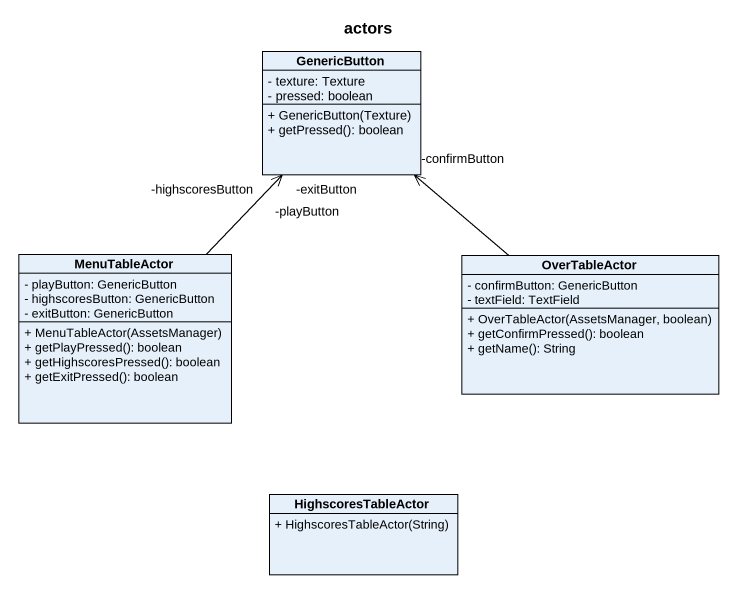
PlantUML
@startuml
title actors
hide circle
hide empty members
skinparam classAttributeIconSize 0
class GenericButton {
  - texture: Texture
  - pressed: boolean
  + GenericButton(Texture)
  + getPressed(): boolean
}
class MenuTableActor {
  - playButton: GenericButton
  - highscoresButton: GenericButton
  - exitButton: GenericButton
  + MenuTableActor(AssetsManager)
  + getPlayPressed(): boolean
  + getHighscoresPressed(): boolean
  + getExitPressed(): boolean
}
class OverTableActor {
  - confirmButton: GenericButton
  - textField: TextField
  + OverTableActor(AssetsManager, boolean)
  + getConfirmPressed(): boolean
  + getName(): String
}
class HighscoresTableActor {
  + HighscoresTableActor(String)
}
MenuTableActor -up-> "-exitButton" GenericButton
MenuTableActor -up-> "-highscoresButton" GenericButton
MenuTableActor -up-> "-playButton" GenericButton
OverTableActor -up-> "-confirmButton" GenericButton
@enduml
